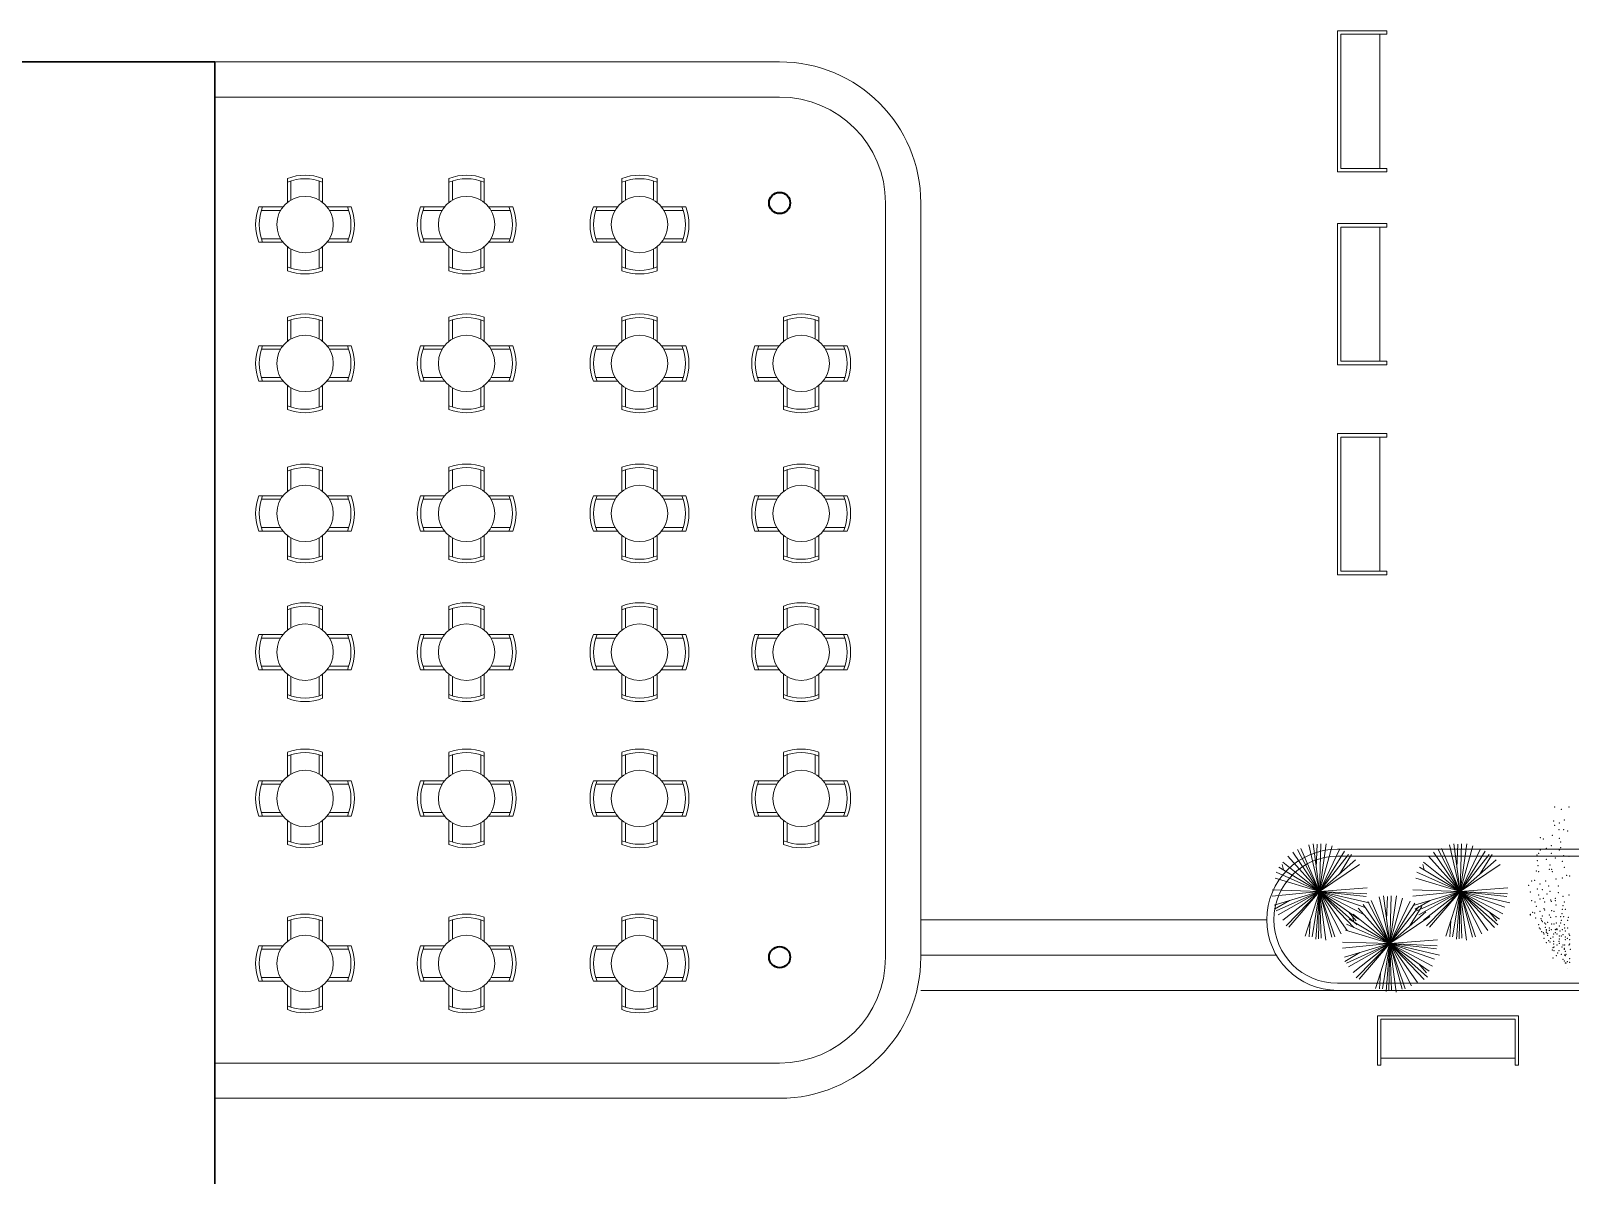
# Model space of a CAD drawing. Header units: metres. Extents: x 599 to 707, y 227 to 318.
# Drawn here: x 636.74 to 658.55, y 274.19 to 290.4 of the extents above; entities that cross this region are included whole.
import ezdxf

# ---------------------------------------------------------------- set-up
doc = ezdxf.new("R2010")
doc.units = ezdxf.units.M
doc.layers.get('0').update_dxf_attribs({"lineweight": 0})
for name, color, linetype, lineweight in [('banqueta', 252, 'Continuous', 9), ('escaleras', 6, 'Continuous', 5), ('gradas', 35, 'Continuous', 5), ('limiteterreno', 119, 'Continuous', 30), ('murosf', 1, 'Continuous', 40), ('vegetacion', 74, 'Continuous', 0)]:
    doc.layers.add(name, color=color, linetype=linetype, lineweight=lineweight)

# ---------------------------------------------------------------- blocks, each defined once
blk = doc.blocks.new('mesa4p')
for p, q in [((266.805, 229.578), (266.805, 229.237)), ((266.855, 229.543), (266.855, 229.271)), ((267.255, 229.543), (267.255, 229.271)), ((267.305, 229.578), (267.305, 229.237)), ((266.743, 229.175), (266.401, 229.175)), ((267.709, 229.175), (267.367, 229.175)), ((266.708, 229.125), (266.436, 229.125)), ((267.673, 229.125), (267.401, 229.125)), ((266.708, 228.725), (266.436, 228.725)), ((267.673, 228.725), (267.401, 228.725)), ((266.743, 228.675), (266.401, 228.675)), ((266.805, 228.612), (266.805, 228.271)), ((266.855, 228.578), (266.855, 228.306)), ((267.255, 228.578), (267.255, 228.306)), ((267.305, 228.612), (267.305, 228.271)), ((267.709, 228.675), (267.367, 228.675))]:
    blk.add_line(p, q)
blk.add_circle((267.055, 228.925), 0.4)
for radius, start, end in [(0.7, 69.0752, 110.9248), (0.65, 67.3801, 112.6199), (0.7, 159.0752, 200.9248), (0.65, 157.3801, 202.6199), (0.65, 337.3801, 22.6199), (0.7, 339.0752, 20.9248), (0.65, 247.3801, 292.6199), (0.7, 249.0752, 290.9248)]:
    blk.add_arc((267.055, 228.925), radius, start, end)
blk = doc.blocks.new('Shrub1')
for p, q in [((0, 0), (-0.0249, 0.1106)), ((0, 0), (-0.0149, 0.1126)), ((-0.0074, 0.0559), (-0.0049, 0.1115)), ((0, 0), (0.0034, 0.1126)), ((0, 0), (0.0159, 0.1126)), ((0, 0), (-0.0747, 0.0837)), ((0, 0), (-0.0623, 0.0926)), ((0, 0), (-0.0515, 0.0996)), ((0, 0), (-0.044, 0.1016)), ((0, 0), (0.03, 0.1076)), ((0, 0), (0.0483, 0.1006)), ((0, 0), (0.0591, 0.0956)), ((0, 0), (0.069, 0.0877)), ((0, 0), (0.0856, 0.0747)), ((0.0471, 0.0411), (0.0757, 0.0877)), ((0, 0), (-0.1021, 0.0458)), ((0, 0), (-0.0954, 0.0577)), ((-0.0848, 0.0512), (-0.088, 0.0637)), ((0, 0), (-0.0863, 0.0697)), ((0, 0), (0.0948, 0.0637)), ((0, 0), (-0.1112, 0.0038)), ((0, 0), (-0.1112, -0.011)), ((0, 0), (-0.1071, -0.032)), ((0, 0), (-0.1046, 0.0318)), ((-0.1046, 0.0318), (-0.1046, 0.0318)), ((0, 0), (-0.1021, -0.0459)), ((0, 0), (-0.0971, -0.0549)), ((0, 0), (-0.0863, -0.0679)), ((0, 0), (-0.0788, -0.0808)), ((0, 0), (-0.0722, -0.0838)), ((0, 0), (-0.0332, -0.1058)), ((0, 0), (-0.0174, -0.1068)), ((0, 0), (-0.0082, -0.1128)), ((0, 0), (-0.0024, -0.1118)), ((0, 0), (0.1131, 0.0089)), ((0, 0), (0.1122, -0.0052)), ((0, 0), (0.1106, -0.0121)), ((0, 0), (0.1056, -0.0371)), ((0, 0), (0.1014, -0.053)), ((0, 0), (0.0931, -0.0649)), ((0, 0), (0.0151, -0.1148)), ((0, 0), (0.0042, -0.1098)), ((0, 0), (0.0516, -0.0998)), ((0, 0), (0.0657, -0.0919)), ((0, 0), (0.0815, -0.0849)), ((0, 0), (0.0367, -0.1068)), ((0, 0), (0.089, -0.0789)), ((0, 0), (0.1172, -0.027)), ((0, 0), (0.0292, -0.1078)), ((-0.0706, -0.0211), (-0.1063, -0.042)), ((-0.0217, -0.0693), (-0.024, -0.1068)), ((0.0684, -0.0477), (0.0865, -0.0689))]:
    blk.add_line(p, q)

msp = doc.modelspace()

# ---------------------------------------------------------------- linework, layer by layer
at = {"layer": 'banqueta'}
for p, q in [((655.25, 278.809), (664.989, 278.809)), ((655.25, 278.709), (664.915, 278.709)), ((655.25, 276.909), (664.915, 276.909)), ((655.25, 276.809), (664.989, 276.809))]:
    msp.add_line(p, q, dxfattribs=at)
for radius in [1, 0.9]:
    msp.add_arc((655.25, 277.809), radius, 90, 270, dxfattribs=at)
at = {"layer": 'escaleras'}
for p, q in [((639.35, 289.964), (647.35, 289.964)), ((639.35, 289.464), (647.35, 289.464)), ((648.85, 287.964), (648.85, 277.279)), ((649.35, 287.964), (649.35, 277.279)), ((654.25, 277.809), (649.35, 277.809)), ((654.384, 277.309), (649.35, 277.309)), ((655.25, 276.809), (649.35, 276.809)), ((647.35, 275.779), (639.35, 275.779)), ((647.35, 275.279), (639.35, 275.279))]:
    msp.add_line(p, q, dxfattribs=at)
for centre, radius, start, end in [((647.35, 287.964), 2, 360, 90), ((647.35, 287.964), 1.5, 360, 90), ((647.35, 277.279), 2, 270, 0), ((647.35, 277.279), 1.5, 270, 0)]:
    msp.add_arc(centre, radius, start, end, dxfattribs=at)
at = {"layer": 'gradas'}
for p, q in [((655.25, 288.404), (655.25, 290.404)), ((655.25, 290.404), (655.95, 290.404)), ((655.3, 290.354), (655.95, 290.354)), ((655.3, 288.454), (655.3, 290.354)), ((655.85, 290.354), (655.85, 288.454)), ((655.95, 290.404), (655.95, 290.354)), ((655.95, 288.404), (655.25, 288.404)), ((655.95, 288.454), (655.3, 288.454)), ((655.95, 288.454), (655.95, 288.404)), ((655.25, 285.672), (655.25, 287.672)), ((655.25, 287.672), (655.95, 287.672)), ((655.3, 287.622), (655.95, 287.622)), ((655.3, 285.722), (655.3, 287.622)), ((655.85, 287.622), (655.85, 285.722)), ((655.95, 287.672), (655.95, 287.622)), ((655.95, 285.672), (655.25, 285.672)), ((655.95, 285.722), (655.3, 285.722)), ((655.95, 285.722), (655.95, 285.672)), ((655.25, 284.696), (655.95, 284.696)), ((655.25, 282.696), (655.25, 284.696)), ((655.3, 282.746), (655.3, 284.646)), ((655.3, 284.646), (655.95, 284.646)), ((655.85, 284.646), (655.85, 282.746)), ((655.95, 284.696), (655.95, 284.646)), ((655.95, 282.696), (655.25, 282.696)), ((655.95, 282.746), (655.3, 282.746)), ((655.95, 282.746), (655.95, 282.696)), ((655.816, 276.449), (655.816, 275.749)), ((657.816, 276.449), (655.816, 276.449)), ((657.766, 276.399), (655.866, 276.399)), ((655.866, 276.399), (655.866, 275.749)), ((657.766, 275.749), (657.766, 276.399)), ((657.816, 275.749), (657.816, 276.449)), ((655.866, 275.849), (657.766, 275.849)), ((655.816, 275.749), (655.866, 275.749)), ((657.766, 275.749), (657.816, 275.749))]:
    msp.add_line(p, q, dxfattribs=at)
at = {"layer": 'limiteterreno'}
for p, q in [((636.575, 289.964), (639.35, 289.964)), ((639.35, 289.964), (639.35, 272.737))]:
    msp.add_line(p, q, dxfattribs=at)
at = {"layer": 'murosf'}
for centre in [(647.35, 287.964), (647.35, 277.279)]:
    msp.add_circle(centre, 0.15, dxfattribs=at)
at = {"layer": 'vegetacion', "color": 0}
msp.add_line((658.505, 277.114), (658.505, 277.114), dxfattribs=at)
at = {"layer": 'vegetacion'}
for p in [(658.328, 279.405), (658.421, 279.375), (658.53, 279.405), (658.311, 279.21), (658.328, 279.149), (658.387, 279.087), (658.395, 279.179), (658.454, 279.087), (658.463, 279.221), (658.126, 278.974), (658.168, 278.953), (658.294, 279.005), (658.395, 278.964), (658.412, 278.912), (658.513, 279.066), (658.076, 278.727), (658.101, 278.748), (658.126, 278.799), (658.21, 278.82), (658.21, 278.666), (658.278, 278.861), (658.278, 278.748), (658.337, 278.686), (658.395, 278.799), (658.412, 278.83), (658.454, 278.717), (658.53, 278.707), (658.067, 278.501), (658.084, 278.645), (658.093, 278.573), (658.101, 278.491), (658.252, 278.522), (658.261, 278.584), (658.286, 278.522), (658.294, 278.491), (658.437, 278.635), (658.463, 278.553), (658.496, 278.44), (657.958, 278.296), (658, 278.358), (658.042, 278.368), (658.084, 278.245), (658.118, 278.316), (658.151, 278.234), (658.202, 278.358), (658.244, 278.286), (658.261, 278.214), (658.345, 278.388), (658.379, 278.286), (658.437, 278.399), (658.538, 278.429), (657.983, 278.203), (658, 278.08), (658.05, 278.06), (658.067, 277.998), (658.101, 278.162), (658.118, 278.101), (658.168, 278.111), (658.185, 278.06), (658.219, 278.173), (658.269, 278.09), (658.278, 278.07), (658.337, 278.111), (658.337, 278.08), (658.345, 278.018), (658.379, 278.193), (658.446, 278.142), (658.446, 278.008), (658.463, 278.06), (658.53, 278.162), (657.983, 277.885), (657.983, 277.875), (658.017, 277.916), (658.042, 277.905), (658.059, 277.834), (658.118, 277.926), (658.135, 277.823), (658.143, 277.803), (658.151, 277.864), (658.151, 277.782), (658.177, 277.967), (658.185, 277.947), (658.252, 277.875), (658.269, 277.844), (658.286, 277.936), (658.32, 277.926), (658.345, 277.854), (658.412, 277.854), (658.421, 277.803), (658.429, 277.895), (658.437, 277.957), (658.454, 277.854), (658.48, 277.957), (658.513, 277.803), (658.522, 277.844), (658.101, 277.741), (658.109, 277.69), (658.126, 277.679), (658.143, 277.638), (658.168, 277.628), (658.177, 277.608), (658.185, 277.762), (658.193, 277.7), (658.202, 277.751), (658.21, 277.669), (658.21, 277.649), (658.21, 277.628), (658.227, 277.772), (658.227, 277.618), (658.227, 277.587), (658.252, 277.69), (658.252, 277.659), (658.278, 277.669), (658.286, 277.751), (658.303, 277.566), (658.311, 277.608), (658.32, 277.751), (658.337, 277.669), (658.337, 277.628), (658.353, 277.762), (658.353, 277.679), (658.362, 277.679), (658.362, 277.669), (658.362, 277.608), (658.395, 277.721), (658.395, 277.577), (658.404, 277.649), (658.412, 277.762), (658.421, 277.577), (658.437, 277.669), (658.446, 277.597), (658.463, 277.741), (658.471, 277.69), (658.48, 277.649), (658.48, 277.566), (658.48, 277.566), (658.513, 277.69), (658.53, 277.608), (658.538, 277.587), (658.177, 277.546), (658.21, 277.484), (658.244, 277.515), (658.261, 277.495), (658.269, 277.546), (658.294, 277.382), (658.303, 277.412), (658.311, 277.505), (658.311, 277.464), (658.32, 277.423), (658.32, 277.371), (658.362, 277.453), (658.37, 277.34), (658.387, 277.505), (658.387, 277.371), (658.395, 277.536), (658.395, 277.474), (658.429, 277.423), (658.446, 277.453), (658.463, 277.402), (658.463, 277.392), (658.471, 277.453), (658.48, 277.525), (658.48, 277.361), (658.505, 277.546), (658.53, 277.453), (658.538, 277.525), (658.538, 277.464), (658.547, 277.392), (658.303, 277.268), (658.353, 277.299), (658.421, 277.32), (658.446, 277.248), (658.463, 277.227), (658.471, 277.31), (658.48, 277.299), (658.48, 277.197), (658.488, 277.32), (658.488, 277.197), (658.505, 277.217), (658.538, 277.258), (658.538, 277.207)]:
    msp.add_point(p, dxfattribs=at)

# ---------------------------------------------------------------- block references
for p in [(373.573, 58.733), (375.862, 58.733), (378.311, 58.733), (373.573, 56.767), (375.862, 56.767), (378.311, 56.767), (380.6, 56.767), (373.573, 54.641), (375.862, 54.641), (378.311, 54.641), (380.6, 54.641), (373.573, 52.675), (375.862, 52.675), (378.311, 52.675), (380.6, 52.675), (373.573, 50.603), (375.862, 50.603), (378.311, 50.603), (380.6, 50.603), (373.573, 48.265), (375.862, 48.265), (378.311, 48.265)]:
    msp.add_blockref('mesa4p', p)
at = {"layer": 'vegetacion', "xscale": 6, "yscale": 6, "zscale": 6}
for p in [(654.995, 278.209), (656.987, 278.209), (655.991, 277.471)]:
    msp.add_blockref('Shrub1', p, dxfattribs=at)

doc.saveas('drawing.dxf')
